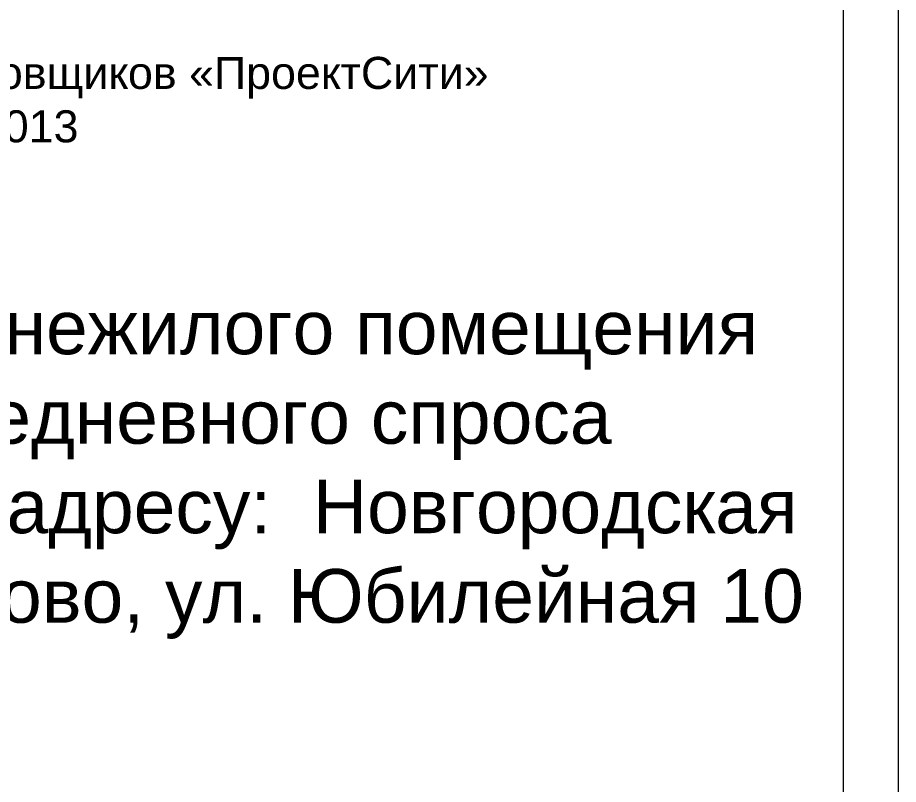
# Model space of a CAD drawing. Header units: metres. Extents: x -564 to -106, y -319 to -159.
# Drawn here: x -373.08 to -365.06, y -173.03 to -166.05 of the extents above; entities that cross this region are included whole.
import ezdxf

# ---------------------------------------------------------------- set-up
doc = ezdxf.new("R2010")
doc.units = ezdxf.units.M
doc.header["$MEASUREMENT"] = 0
doc.layers.add('Рамка', color=7, linetype='Continuous', lineweight=0)
doc.styles.add('GOST 2.304', font='cs_gost2304.shx')

msp = doc.modelspace()

# ---------------------------------------------------------------- linework, layer by layer
at = {"layer": 'Рамка', "color": 7, "lineweight": 13}
msp.add_3dface([(-385.5589, -188.0727), (-365.0589, -188.0727), (-365.0589, -159.0727), (-385.5589, -159.0727)], dxfattribs=at)
at = {"layer": 'Рамка', "color": 7, "lineweight": 13, "ltscale": 0.5}
msp.add_3dface([(-383.5589, -187.5727), (-365.5589, -187.5727), (-365.5589, -159.5727), (-383.5589, -159.5727)], dxfattribs=at)

# ---------------------------------------------------------------- texts
at = {"color": 250, "lineweight": 13, "true_color": 0x191919, "insert": (-374.5589, -166.8003), "char_height": 0.291665, "width": 18.781519, "attachment_point": 5, "style": 'GOST 2.304'}
msp.add_mtext('\\fArial|b0|i0|c204204|p39;Ассоциация «Объединение проектировщиков «ПроектСити»\\PСРО-П-180-06022013', dxfattribs=at)
at = {"color": 7, "linetype": 'Continuous', "lineweight": 13, "insert": (-374.6386, -170.1671), "char_height": 0.4886895, "width": 17.803627, "attachment_point": 5, "style": 'GOST 2.304'}
msp.add_mtext('{\\fArial|b0|i0|c204|p39;Проект капитального ремонта нежилого помещения\\Pпод магазин товаров повседневного спроса\\P  Магнит ММ "Франкенталь", по адресу:  Новгородская область,Пестовский р-н, г. Пестово, ул. Юбилейная 10}', dxfattribs=at)

doc.saveas('drawing.dxf')
